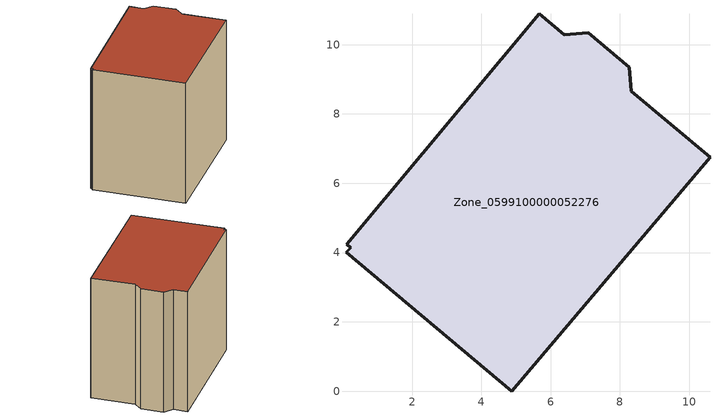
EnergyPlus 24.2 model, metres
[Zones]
Zone_0599100000052276
 floor ground (C_G): 0.23,4.14 0.11,4.24 5.67,10.89 6.39,10.28 7.08,10.35 8.27,9.35 8.33,8.65 10.6,6.75 4.88,0 0.11,4.01 z0
 wall outside (C_F): 4.88,0 10.6,6.75 8.33,8.65 8.27,9.35 7.08,10.35 6.39,10.28 5.67,10.89 0.11,4.24 0.23,4.14 0.11,4.01 4.88,0 z0:8.68
 roof outside (C_R): 0.11,4.24 0.23,4.14 0.11,4.01 4.88,0 10.6,6.75 8.33,8.65 8.27,9.35 7.08,10.35 6.39,10.28 5.67,10.89 z8.68
[BUILDING]
Pand.0599100000052276: North Axis=0; Terrain=City; Loads Convergence Tolerance Value=0.04; Temperature Convergence Tolerance Value=0.4; Solar Distribution=FullExterior; Maximum Number of Warmup Days=25; Minimum Number of Warmup Days=1
[Site:Location]
Rotterdam.The.Hague.AP_ZH_NLD Design_Conditions: Latitude=51.96; Longitude=4.45; Time Zone=1; Elevation=-4.5
[SITE:GROUNDTEMPERATURE:BUILDINGSURFACE]
18, 18, 18, 18, 18, 18, 18, 18, 18, 18, 18, 18
[MATERIAL] Thermal Absorptance=0.9; Solar Absorptance=0.7; Visible Absorptance=0.7
Name | Roughness | Thickness | Conductivity | Density | Specific Heat
G.TI.1946 | MediumSmooth | 0.15 | 1 | 540 | 1210
F.TI.1946 | Rough | 0.3 | 0.857143 | 1920 | 840
R.TI.1946 | MediumRough | 0.2 | 0.1 | 1500 | 1000
[CONSTRUCTION]
C_G: G.TI.1946
C_F: F.TI.1946
C_R: R.TI.1946
[ZONE]
Zone_0599100000052276: Type=1; Multiplier=1; Ceiling Height=Autocalculate; Volume=Autocalculate; Floor Area=autocalculate; Part of Total Floor Area=Yes
[ZONEINFILTRATION:DESIGNFLOWRATE]
Infil_Zone_0599100000052276: Zone or ZoneList or Space or SpaceList=Zone_0599100000052276; Schedule=AlwaysOn; Design Flow Rate Calculation Method=Flow/Area; Flow Rate per Floor Area=0.003; Constant Term Coefficient=1; Temperature Term Coefficient=0; Velocity Term Coefficient=0; Velocity Squared Term Coefficient=0
[HVACTEMPLATE:ZONE:IDEALLOADSAIRSYSTEM]
Zone_0599100000052276: Maximum Heating Supply Air Temperature=50; Minimum Cooling Supply Air Temperature=13; Maximum Heating Supply Air Humidity Ratio=0.0156; Minimum Cooling Supply Air Humidity Ratio=0.0077; Heating Limit=NoLimit; Cooling Limit=NoLimit; Dehumidification Control Type=ConstantSensibleHeatRatio; Cooling Sensible Heat Ratio=0.7; Dehumidification Setpoint=60; Humidification Control Type=None; Humidification Setpoint=30; Outdoor Air Method=None; Outdoor Air Flow Rate per Person=0.00944; Outdoor Air Flow Rate per Zone Floor Area=0; Outdoor Air Flow Rate per Zone=0; Demand Controlled Ventilation Type=None; Outdoor Air Economizer Type=NoEconomizer; Heat Recovery Type=None; Sensible Heat Recovery Effectiveness=0.7; Latent Heat Recovery Effectiveness=0.65
[ZONECONTROL:THERMOSTAT]
ThermostatControl_Zone_0599100000052276: Zone or ZoneList=Zone_0599100000052276; Control Type Schedule=DualSetpointControlType; Control 1=Thermostat_Zone_0599100000052276; Temperature Difference Between Cutout And Setpoint=0
[THERMOSTATSETPOINT:DUALSETPOINT]
Thermostat_Zone_0599100000052276: Heating Setpoint Temperature Schedule=HeatingSetpoint_Zone_0599100000052276; Cooling Setpoint Temperature Schedule=CoolingSetpoint_Zone_0599100000052276
[SCHEDULE:COMPACT]
HeatingSetpoint_Zone_0599100000052276: Through: 12/31, For: AllDays, Until: 24:00, 21
CoolingSetpoint_Zone_0599100000052276: Through: 12/31, For: AllDays, Until: 24:00, 24
DualSetpointControlType: Through: 12/31, For: AllDays, Until: 24:00, 4
AlwaysOn: Through: 12/31, For: AllDays, Until: 24:00, 1
